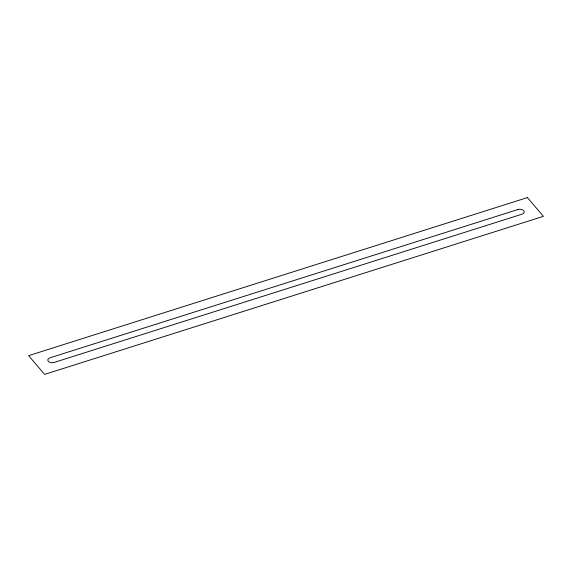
<?xml version="1.0" encoding="UTF-8"?>
<svg xmlns="http://www.w3.org/2000/svg" width="572" height="572" viewBox="0 0 572 572"><rect width="100%" height="100%" fill="white"/><g stroke="black" fill="none" stroke-linecap="round" stroke-linejoin="round"><path stroke-width="0.86" d="M527.405 197.597L28.6 355.662L44.595 374.403L543.4 216.338L527.405 197.597M517.817 209.567L50.186 357.75A4.376 2.646 -0.6 0 0 48.291 361.325A4.376 2.646 -0.6 0 0 54.183 362.433L521.814 214.25A4.376 2.646 -0.6 0 0 523.709 210.668A4.376 2.646 -0.6 0 0 517.817 209.567"/></g></svg>
